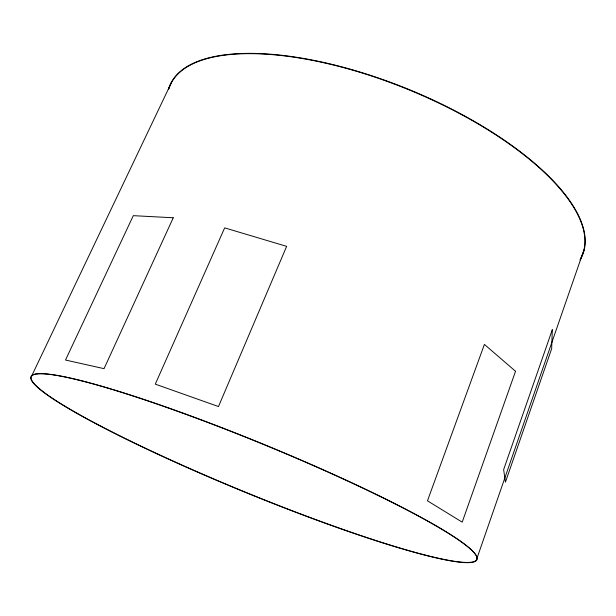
<?xml version="1.0" encoding="UTF-8"?>
<svg xmlns="http://www.w3.org/2000/svg" width="616" height="616" viewBox="0 0 616 616"><rect width="100%" height="100%" fill="white"/><g stroke="black" fill="none" stroke-linecap="round" stroke-linejoin="round"><path stroke-width="0.92" d="M477 558.212L583.953 249.865M31.532 376.268L171.171 83.152M168.599 88.95A223.092 87.21 22.3 0 1 411.804 90.668A223.092 87.21 22.3 0 1 579.995 259.998M168.792 89.027A222.869 87.087 22.3 0 1 409.694 90.121A222.869 87.087 22.3 0 1 580.672 258.45M552.298 329.729L551.667 348.664L505.451 482.097L503.642 469.608L552.298 329.729M515.538 371.279L462.2 522.152L427.473 500.816L484.407 344.413L515.538 371.279M286.64 246.354L218.48 406.545L155.286 384.138L224.663 227.874L286.64 246.354M173.265 217.771L104.035 368.661L65.504 360.037L133.31 215.662L173.265 217.771M119.327 435.751A241.01 25.595 22.3 0 0 475.46 561.268A241.01 25.595 22.3 0 0 167.167 407.607A241.01 25.595 22.3 0 0 119.327 435.751M130.962 441.295A240.748 25.602 22.3 0 0 476.584 559.813A240.748 25.602 22.3 0 0 154.601 403.064A240.748 25.602 22.3 0 0 130.962 441.295"/></g></svg>
